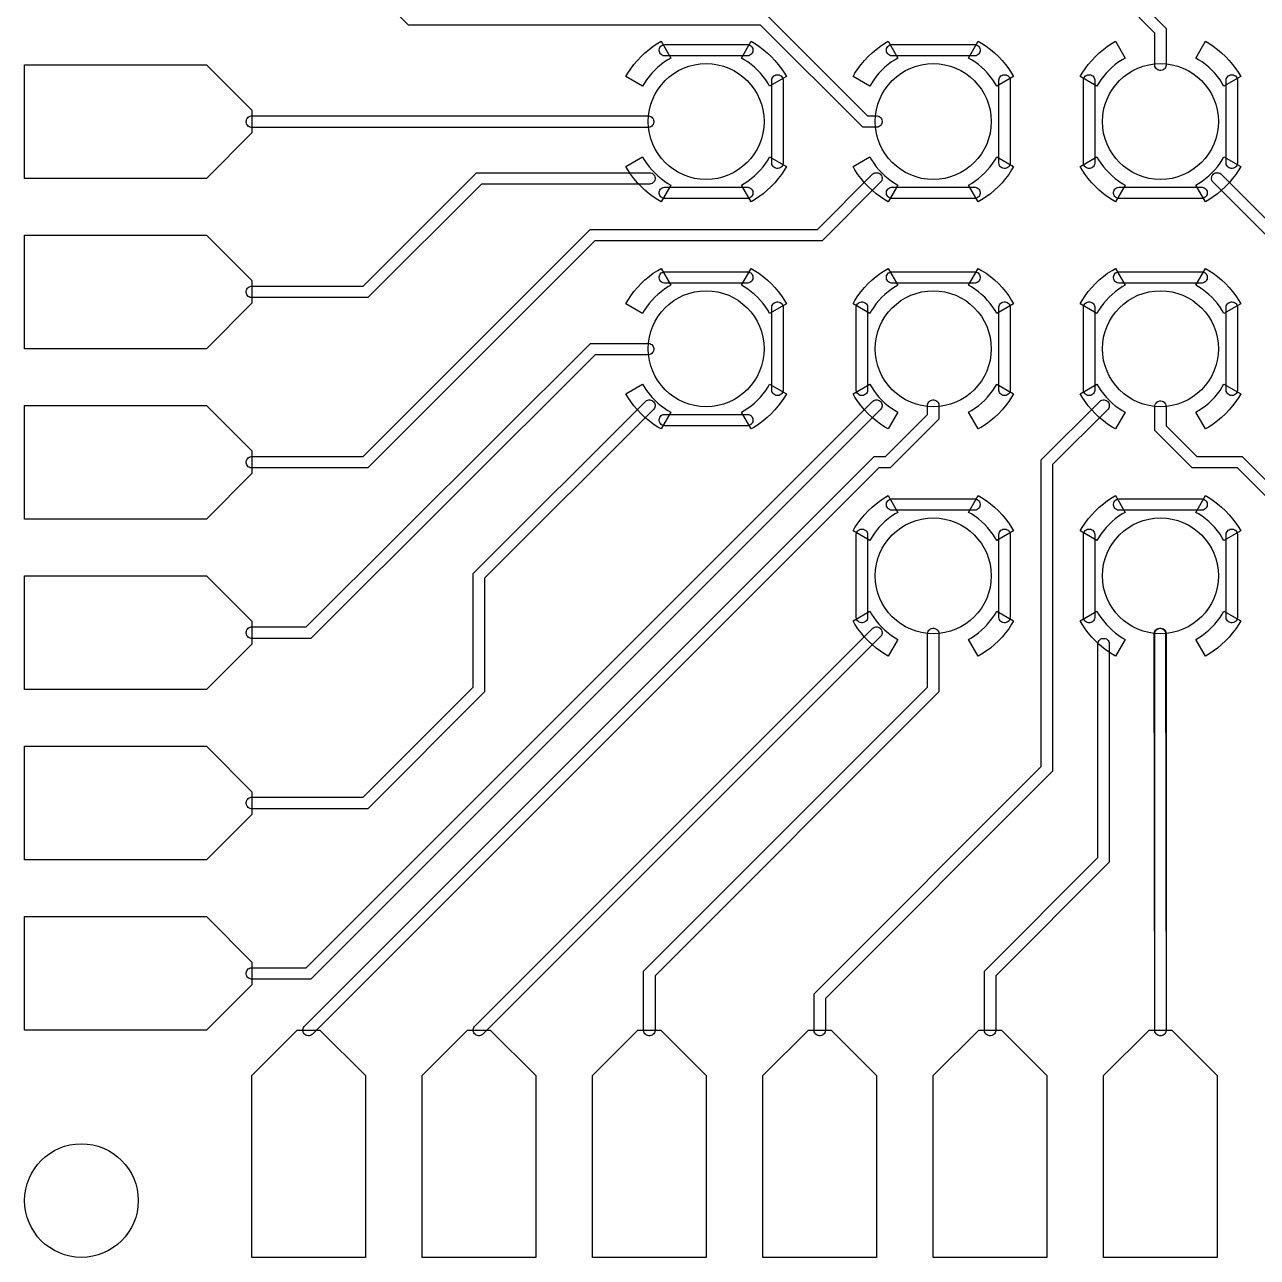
# Model space of a CAD drawing. Extents: x -17000 to 83000, y -61000 to 39000.
# Drawn here: x 1000 to 11853, y -10000 to 853 of the extents above; entities that cross this region are included whole.
import ezdxf

# ---------------------------------------------------------------- set-up
doc = ezdxf.new("R2010")
doc.units = 0
doc.layers.add('Central Electrodes', color=2, linetype='CONTINUOUS')

msp = doc.modelspace()

# ---------------------------------------------------------------- linework, layer by layer
at = {"layer": 'Central Electrodes'}
for points in [[(7520.71, 950), (8420.71, 50), (8504.925, 50), (8514.584, 48.079), (8523.684, 44.309), (8531.873, 38.838), (8538.838, 31.873), (8544.309, 23.684), (8548.079, 14.584), (8550, 4.925), (8550, -4.925), (8548.079, -14.584), (8544.309, -23.684), (8538.838, -31.873), (8531.873, -38.838), (8523.684, -44.309), (8514.584, -48.079), (8504.925, -50), (8379.29, -50), (7479.29, 850), (4379.29, 850), (3779.29, 1450)], [(10720.71, 1150), (11050, 820.71), (11050, 495.075), (11048.079, 485.416), (11044.309, 476.316), (11038.838, 468.127), (11031.873, 461.162), (11023.684, 455.691), (11014.584, 451.921), (11004.925, 450), (10995.075, 450), (10985.416, 451.921), (10976.316, 455.691), (10968.127, 461.162), (10961.162, 468.127), (10955.691, 476.316), (10951.921, 485.416), (10950, 495.075), (10950, 779.29), (10679.29, 1050)], [(12079.29, -1150), (11461.163, -531.873), (11455.691, -523.684), (11451.922, -514.584), (11450, -504.924), (11450, -495.075), (11451.922, -485.415), (11455.691, -476.316), (11461.162, -468.127), (11468.127, -461.162), (11476.316, -455.691), (11485.415, -451.922), (11495.075, -450), (11504.924, -450), (11514.584, -451.922), (11523.684, -455.691), (11531.873, -461.163), (12120.71, -1050)], [(11950, -3320.71), (11679.29, -3050), (11279.29, -3050), (10950, -2720.71), (10950, -2505.36), (10951.921, -2495.701), (10955.691, -2486.601), (10961.162, -2478.412), (10968.127, -2471.447), (10976.316, -2465.976), (10985.416, -2462.206), (10995.075, -2460.285), (11004.925, -2460.285), (11014.584, -2462.206), (11023.684, -2465.976), (11031.873, -2471.447), (11038.838, -2478.412), (11044.309, -2486.601), (11048.079, -2495.701), (11050, -2505.36), (11050, -2679.29), (11320.71, -2950), (11720.71, -2950), (12050, -3279.29)]]:
    msp.add_lwpolyline(points, dxfattribs=at)
for points in [[(6440.743, 311.34), (6293.52, 396.34), (6310.303, 425.411), (6336.206, 464.794), (6364.354, 502.602), (6394.654, 538.713), (6427.001, 572.999), (6461.287, 605.346), (6497.398, 635.646), (6535.206, 663.793), (6574.589, 689.697), (6603.66, 706.48), (6688.66, 559.257), (6663.873, 544.945), (6632.757, 524.479), (6602.879, 502.237), (6574.351, 478.299), (6547.26, 452.74), (6521.701, 425.649), (6497.763, 397.121), (6475.52, 367.243), (6455.055, 336.127)], [(6632.575, 577.868), (6622.916, 579.789), (6613.816, 583.559), (6605.627, 589.03), (6598.662, 595.995), (6593.191, 604.184), (6589.421, 613.284), (6587.5, 622.943), (6587.5, 632.793), (6589.421, 642.452), (6593.191, 651.552), (6598.662, 659.741), (6605.627, 666.706), (6613.816, 672.177), (6622.916, 675.947), (6632.575, 677.868), (7367.425, 677.868), (7377.084, 675.947), (7386.184, 672.177), (7394.373, 666.706), (7401.338, 659.741), (7406.809, 651.552), (7410.579, 642.452), (7412.5, 632.793), (7412.5, 622.943), (7410.579, 613.284), (7406.809, 604.184), (7401.338, 595.995), (7394.373, 589.03), (7386.184, 583.559), (7377.084, 579.789), (7367.425, 577.868)], [(7559.257, 311.34), (7544.945, 336.127), (7524.479, 367.243), (7502.237, 397.121), (7478.299, 425.649), (7452.74, 452.74), (7425.649, 478.299), (7397.121, 502.237), (7367.243, 524.479), (7336.127, 544.945), (7311.34, 559.257), (7396.34, 706.48), (7425.411, 689.697), (7464.794, 663.793), (7502.602, 635.646), (7538.713, 605.346), (7572.999, 572.999), (7605.346, 538.713), (7635.646, 502.602), (7663.793, 464.794), (7689.697, 425.411), (7706.48, 396.34)], [(8440.743, 311.34), (8293.52, 396.34), (8310.303, 425.411), (8336.206, 464.794), (8364.354, 502.602), (8394.654, 538.713), (8427.001, 572.999), (8461.287, 605.346), (8497.398, 635.646), (8535.206, 663.793), (8574.589, 689.697), (8603.66, 706.48), (8688.66, 559.257), (8663.873, 544.945), (8632.757, 524.479), (8602.879, 502.237), (8574.351, 478.299), (8547.26, 452.74), (8521.701, 425.649), (8497.763, 397.121), (8475.52, 367.243), (8455.055, 336.127)], [(8632.575, 577.868), (8622.916, 579.789), (8613.816, 583.559), (8605.627, 589.03), (8598.662, 595.995), (8593.191, 604.184), (8589.421, 613.284), (8587.5, 622.943), (8587.5, 632.793), (8589.421, 642.452), (8593.191, 651.552), (8598.662, 659.741), (8605.627, 666.706), (8613.816, 672.177), (8622.916, 675.947), (8632.575, 677.868), (9367.425, 677.868), (9377.084, 675.947), (9386.184, 672.177), (9394.373, 666.706), (9401.338, 659.741), (9406.809, 651.552), (9410.579, 642.452), (9412.5, 632.793), (9412.5, 622.943), (9410.579, 613.284), (9406.809, 604.184), (9401.338, 595.995), (9394.373, 589.03), (9386.184, 583.559), (9377.084, 579.789), (9367.425, 577.868)], [(9559.257, 311.34), (9544.945, 336.127), (9524.479, 367.243), (9502.237, 397.121), (9478.299, 425.649), (9452.74, 452.74), (9425.649, 478.299), (9397.121, 502.237), (9367.243, 524.479), (9336.127, 544.945), (9311.34, 559.257), (9396.34, 706.48), (9425.411, 689.697), (9464.794, 663.793), (9502.602, 635.646), (9538.713, 605.346), (9572.999, 572.999), (9605.346, 538.713), (9635.646, 502.602), (9663.793, 464.794), (9689.697, 425.411), (9706.48, 396.34)], [(10440.743, 311.34), (10293.52, 396.34), (10310.303, 425.411), (10336.206, 464.794), (10364.354, 502.602), (10394.654, 538.713), (10427.001, 572.999), (10461.287, 605.346), (10497.398, 635.646), (10535.206, 663.793), (10574.589, 689.697), (10603.66, 706.48), (10688.66, 559.257), (10663.873, 544.945), (10632.757, 524.479), (10602.879, 502.237), (10574.351, 478.299), (10547.26, 452.74), (10521.701, 425.649), (10497.763, 397.121), (10475.52, 367.243), (10455.055, 336.127)], [(11559.257, 311.34), (11544.945, 336.127), (11524.479, 367.243), (11502.237, 397.121), (11478.299, 425.649), (11452.74, 452.74), (11425.649, 478.299), (11397.121, 502.237), (11367.243, 524.479), (11336.127, 544.945), (11311.34, 559.257), (11396.34, 706.48), (11425.411, 689.697), (11464.794, 663.793), (11502.602, 635.646), (11538.713, 605.346), (11572.999, 572.999), (11605.346, 538.713), (11635.646, 502.602), (11663.793, 464.794), (11689.697, 425.411), (11706.48, 396.34)], [(1000, -500), (1000, 500), (2600, 500), (3000, 100), (3000, -100), (2600, -500)], [(7622.943, -412.5), (7613.284, -410.579), (7604.184, -406.809), (7595.995, -401.338), (7589.03, -394.373), (7583.559, -386.184), (7579.789, -377.084), (7577.868, -367.425), (7577.868, 367.425), (7579.789, 377.084), (7583.559, 386.184), (7589.03, 394.373), (7595.995, 401.338), (7604.184, 406.809), (7613.284, 410.579), (7622.943, 412.5), (7632.793, 412.5), (7642.452, 410.579), (7651.552, 406.809), (7659.741, 401.338), (7666.706, 394.373), (7672.177, 386.184), (7675.947, 377.084), (7677.868, 367.425), (7677.868, -367.425), (7675.947, -377.084), (7672.177, -386.184), (7666.706, -394.373), (7659.741, -401.338), (7651.552, -406.809), (7642.452, -410.579), (7632.793, -412.5)], [(9622.943, -412.5), (9613.284, -410.579), (9604.184, -406.809), (9595.995, -401.338), (9589.03, -394.373), (9583.559, -386.184), (9579.789, -377.084), (9577.868, -367.425), (9577.868, 367.425), (9579.789, 377.084), (9583.559, 386.184), (9589.03, 394.373), (9595.995, 401.338), (9604.184, 406.809), (9613.284, 410.579), (9622.943, 412.5), (9632.793, 412.5), (9642.452, 410.579), (9651.552, 406.809), (9659.741, 401.338), (9666.706, 394.373), (9672.177, 386.184), (9675.947, 377.084), (9677.868, 367.425), (9677.868, -367.425), (9675.947, -377.084), (9672.177, -386.184), (9666.706, -394.373), (9659.741, -401.338), (9651.552, -406.809), (9642.452, -410.579), (9632.793, -412.5)], [(10367.207, -412.5), (10357.548, -410.579), (10348.448, -406.809), (10340.259, -401.338), (10333.294, -394.373), (10327.823, -386.184), (10324.053, -377.084), (10322.132, -367.425), (10322.132, 367.425), (10324.053, 377.084), (10327.823, 386.184), (10333.294, 394.373), (10340.259, 401.338), (10348.448, 406.809), (10357.548, 410.579), (10367.207, 412.5), (10377.057, 412.5), (10386.716, 410.579), (10395.816, 406.809), (10404.005, 401.338), (10410.97, 394.373), (10416.441, 386.184), (10420.211, 377.084), (10422.132, 367.425), (10422.132, -367.425), (10420.211, -377.084), (10416.441, -386.184), (10410.97, -394.373), (10404.005, -401.338), (10395.816, -406.809), (10386.716, -410.579), (10377.057, -412.5)], [(11622.943, -412.5), (11613.284, -410.579), (11604.184, -406.809), (11595.995, -401.338), (11589.03, -394.373), (11583.559, -386.184), (11579.789, -377.084), (11577.868, -367.425), (11577.868, 367.425), (11579.789, 377.084), (11583.559, 386.184), (11589.03, 394.373), (11595.995, 401.338), (11604.184, 406.809), (11613.284, 410.579), (11622.943, 412.5), (11632.793, 412.5), (11642.452, 410.579), (11651.552, 406.809), (11659.741, 401.338), (11666.706, 394.373), (11672.177, 386.184), (11675.947, 377.084), (11677.868, 367.425), (11677.868, -367.425), (11675.947, -377.084), (11672.177, -386.184), (11666.706, -394.373), (11659.741, -401.338), (11651.552, -406.809), (11642.452, -410.579), (11632.793, -412.5)], [(2995.075, -50.872), (2985.416, -48.951), (2976.316, -45.181), (2968.127, -39.71), (2961.162, -32.745), (2955.691, -24.556), (2951.921, -15.456), (2950, -5.797), (2950, 4.053), (2951.921, 13.712), (2955.691, 22.812), (2961.162, 31.001), (2968.127, 37.966), (2976.316, 43.437), (2985.416, 47.207), (2995.075, 49.128), (6494.673, 49.128), (6504.332, 47.207), (6513.432, 43.437), (6521.621, 37.966), (6528.586, 31.001), (6534.057, 22.812), (6537.827, 13.712), (6539.748, 4.053), (6539.748, -5.797), (6537.827, -15.456), (6534.057, -24.556), (6528.586, -32.745), (6521.621, -39.71), (6513.432, -45.181), (6504.332, -48.951), (6494.673, -50.872)], [(6603.66, -706.48), (6574.589, -689.697), (6535.206, -663.793), (6497.398, -635.646), (6461.287, -605.346), (6427.001, -572.999), (6394.654, -538.713), (6364.354, -502.602), (6336.206, -464.794), (6310.303, -425.411), (6293.52, -396.34), (6440.743, -311.34), (6455.055, -336.127), (6475.52, -367.243), (6497.763, -397.121), (6521.701, -425.649), (6547.26, -452.74), (6574.351, -478.299), (6602.879, -502.237), (6632.757, -524.479), (6663.873, -544.945), (6688.66, -559.257)], [(7396.339, -706.48), (7311.34, -559.257), (7336.127, -544.945), (7367.243, -524.479), (7397.121, -502.237), (7425.649, -478.299), (7452.74, -452.74), (7478.299, -425.649), (7502.237, -397.121), (7524.479, -367.243), (7544.945, -336.127), (7559.257, -311.34), (7706.48, -396.34), (7689.697, -425.411), (7663.793, -464.794), (7635.646, -502.602), (7605.346, -538.713), (7572.999, -572.999), (7538.713, -605.346), (7502.602, -635.646), (7464.794, -663.793), (7425.411, -689.697)], [(8603.66, -706.48), (8574.589, -689.697), (8535.206, -663.793), (8497.398, -635.646), (8461.287, -605.346), (8427.001, -572.999), (8394.654, -538.713), (8364.354, -502.602), (8336.206, -464.794), (8310.303, -425.411), (8293.52, -396.34), (8440.743, -311.34), (8455.055, -336.127), (8475.52, -367.243), (8497.763, -397.121), (8521.701, -425.649), (8547.26, -452.74), (8574.351, -478.299), (8602.879, -502.237), (8632.757, -524.479), (8663.873, -544.945), (8688.66, -559.257)], [(9396.339, -706.48), (9311.34, -559.257), (9336.127, -544.945), (9367.243, -524.479), (9397.121, -502.237), (9425.649, -478.299), (9452.74, -452.74), (9478.299, -425.649), (9502.237, -397.121), (9524.479, -367.243), (9544.945, -336.127), (9559.257, -311.34), (9706.48, -396.34), (9689.697, -425.411), (9663.793, -464.794), (9635.646, -502.602), (9605.346, -538.713), (9572.999, -572.999), (9538.713, -605.346), (9502.602, -635.646), (9464.794, -663.793), (9425.411, -689.697)], [(10603.66, -706.48), (10574.589, -689.697), (10535.206, -663.793), (10497.398, -635.646), (10461.287, -605.346), (10427.001, -572.999), (10394.654, -538.713), (10364.354, -502.602), (10336.206, -464.794), (10310.303, -425.411), (10293.52, -396.34), (10440.743, -311.34), (10455.055, -336.127), (10475.52, -367.243), (10497.763, -397.121), (10521.701, -425.649), (10547.26, -452.74), (10574.351, -478.299), (10602.879, -502.237), (10632.757, -524.479), (10663.873, -544.945), (10688.66, -559.257)], [(11396.34, -706.48), (11311.34, -559.257), (11336.127, -544.945), (11367.243, -524.479), (11397.121, -502.237), (11425.649, -478.299), (11452.74, -452.74), (11478.299, -425.649), (11502.237, -397.121), (11524.479, -367.243), (11544.945, -336.127), (11559.257, -311.34), (11706.48, -396.34), (11689.697, -425.411), (11663.793, -464.794), (11635.646, -502.602), (11605.346, -538.713), (11572.999, -572.999), (11538.713, -605.346), (11502.602, -635.646), (11464.794, -663.793), (11425.411, -689.697)], [(2995.075, -3050), (2985.416, -3048.079), (2976.316, -3044.309), (2968.127, -3038.838), (2961.162, -3031.873), (2955.691, -3023.684), (2951.921, -3014.584), (2950, -3004.925), (2950, -2995.075), (2951.921, -2985.416), (2955.691, -2976.316), (2961.162, -2968.127), (2968.127, -2961.162), (2976.316, -2955.691), (2985.416, -2951.921), (2995.075, -2950), (3979.11, -2950), (5979.11, -950), (7979.29, -950), (8468.127, -461.163), (8476.316, -455.691), (8485.416, -451.922), (8495.076, -450), (8504.925, -450), (8514.585, -451.922), (8523.684, -455.691), (8531.873, -461.162), (8538.838, -468.127), (8544.309, -476.316), (8548.078, -485.415), (8550, -495.075), (8550, -504.924), (8548.078, -514.584), (8544.309, -523.684), (8538.837, -531.873), (8020.71, -1050), (6020.53, -1050), (4020.53, -3050)], [(2995.075, -1550), (2985.416, -1548.079), (2976.316, -1544.309), (2968.127, -1538.838), (2961.162, -1531.873), (2955.691, -1523.684), (2951.921, -1514.584), (2950, -1504.925), (2950, -1495.075), (2951.921, -1485.416), (2955.691, -1476.316), (2961.162, -1468.127), (2968.127, -1461.162), (2976.316, -1455.691), (2985.416, -1451.921), (2995.075, -1450), (3979.28, -1450), (4979.721, -450), (6504.925, -450), (6514.584, -451.921), (6523.684, -455.691), (6531.873, -461.162), (6538.838, -468.127), (6544.309, -476.316), (6548.079, -485.416), (6550, -495.075), (6550, -504.925), (6548.079, -514.584), (6544.309, -523.684), (6538.838, -531.873), (6531.873, -538.838), (6523.684, -544.309), (6514.584, -548.079), (6504.925, -550), (5021.129, -550), (4020.688, -1550)], [(6632.575, -677.868), (6622.916, -675.947), (6613.816, -672.177), (6605.627, -666.706), (6598.662, -659.741), (6593.191, -651.552), (6589.421, -642.452), (6587.5, -632.793), (6587.5, -622.943), (6589.421, -613.284), (6593.191, -604.184), (6598.662, -595.995), (6605.627, -589.03), (6613.816, -583.559), (6622.916, -579.789), (6632.575, -577.868), (7367.425, -577.868), (7377.084, -579.789), (7386.184, -583.559), (7394.373, -589.03), (7401.338, -595.995), (7406.809, -604.184), (7410.579, -613.284), (7412.5, -622.943), (7412.5, -632.793), (7410.579, -642.452), (7406.809, -651.552), (7401.338, -659.741), (7394.373, -666.706), (7386.184, -672.177), (7377.084, -675.947), (7367.425, -677.868)], [(8632.575, -677.868), (8622.916, -675.947), (8613.816, -672.177), (8605.627, -666.706), (8598.662, -659.741), (8593.191, -651.552), (8589.421, -642.452), (8587.5, -632.793), (8587.5, -622.943), (8589.421, -613.284), (8593.191, -604.184), (8598.662, -595.995), (8605.627, -589.03), (8613.816, -583.559), (8622.916, -579.789), (8632.575, -577.868), (9367.425, -577.868), (9377.084, -579.789), (9386.184, -583.559), (9394.373, -589.03), (9401.338, -595.995), (9406.809, -604.184), (9410.579, -613.284), (9412.5, -622.943), (9412.5, -632.793), (9410.579, -642.452), (9406.809, -651.552), (9401.338, -659.741), (9394.373, -666.706), (9386.184, -672.177), (9377.084, -675.947), (9367.425, -677.868)], [(10632.575, -677.868), (10622.916, -675.947), (10613.816, -672.177), (10605.627, -666.706), (10598.662, -659.741), (10593.191, -651.552), (10589.421, -642.452), (10587.5, -632.793), (10587.5, -622.943), (10589.421, -613.284), (10593.191, -604.184), (10598.662, -595.995), (10605.627, -589.03), (10613.816, -583.559), (10622.916, -579.789), (10632.575, -577.868), (11367.425, -577.868), (11377.084, -579.789), (11386.184, -583.559), (11394.373, -589.03), (11401.338, -595.995), (11406.809, -604.184), (11410.579, -613.284), (11412.5, -622.943), (11412.5, -632.793), (11410.579, -642.452), (11406.809, -651.552), (11401.338, -659.741), (11394.373, -666.706), (11386.184, -672.177), (11377.084, -675.947), (11367.425, -677.868)], [(1000, -2000), (1000, -1000), (2600, -1000), (3000, -1400), (3000, -1600), (2600, -2000)], [(6440.743, -1688.66), (6293.52, -1603.66), (6310.303, -1574.589), (6336.206, -1535.206), (6364.354, -1497.398), (6394.654, -1461.287), (6427.001, -1427.001), (6461.287, -1394.654), (6497.398, -1364.354), (6535.206, -1336.207), (6574.589, -1310.303), (6603.66, -1293.52), (6688.66, -1440.743), (6663.873, -1455.055), (6632.757, -1475.521), (6602.879, -1497.763), (6574.351, -1521.701), (6547.26, -1547.26), (6521.701, -1574.351), (6497.763, -1602.879), (6475.52, -1632.757), (6455.055, -1663.873)], [(7559.257, -1688.66), (7544.945, -1663.873), (7524.479, -1632.757), (7502.237, -1602.879), (7478.299, -1574.351), (7452.74, -1547.26), (7425.649, -1521.701), (7397.121, -1497.763), (7367.243, -1475.521), (7336.127, -1455.055), (7311.34, -1440.743), (7396.34, -1293.52), (7425.411, -1310.303), (7464.794, -1336.207), (7502.602, -1364.354), (7538.713, -1394.654), (7572.999, -1427.001), (7605.346, -1461.287), (7635.646, -1497.398), (7663.793, -1535.206), (7689.697, -1574.589), (7706.48, -1603.66)], [(8440.743, -1688.66), (8293.52, -1603.66), (8310.303, -1574.589), (8336.206, -1535.206), (8364.354, -1497.398), (8394.654, -1461.287), (8427.001, -1427.001), (8461.287, -1394.654), (8497.398, -1364.354), (8535.206, -1336.207), (8574.589, -1310.303), (8603.66, -1293.52), (8688.66, -1440.743), (8663.873, -1455.055), (8632.757, -1475.521), (8602.879, -1497.763), (8574.351, -1521.701), (8547.26, -1547.26), (8521.701, -1574.351), (8497.763, -1602.879), (8475.52, -1632.757), (8455.055, -1663.873)], [(9559.257, -1688.66), (9544.945, -1663.873), (9524.479, -1632.757), (9502.237, -1602.879), (9478.299, -1574.351), (9452.74, -1547.26), (9425.649, -1521.701), (9397.121, -1497.763), (9367.243, -1475.521), (9336.127, -1455.055), (9311.34, -1440.743), (9396.34, -1293.52), (9425.411, -1310.303), (9464.794, -1336.207), (9502.602, -1364.354), (9538.713, -1394.654), (9572.999, -1427.001), (9605.346, -1461.287), (9635.646, -1497.398), (9663.793, -1535.206), (9689.697, -1574.589), (9706.48, -1603.66)], [(10440.743, -1688.66), (10293.52, -1603.66), (10310.303, -1574.589), (10336.206, -1535.206), (10364.354, -1497.398), (10394.654, -1461.287), (10427.001, -1427.001), (10461.287, -1394.654), (10497.398, -1364.354), (10535.206, -1336.207), (10574.589, -1310.303), (10603.66, -1293.52), (10688.66, -1440.743), (10663.873, -1455.055), (10632.757, -1475.521), (10602.879, -1497.763), (10574.351, -1521.701), (10547.26, -1547.26), (10521.701, -1574.351), (10497.763, -1602.879), (10475.52, -1632.757), (10455.055, -1663.873)], [(11559.257, -1688.66), (11544.945, -1663.873), (11524.479, -1632.757), (11502.237, -1602.879), (11478.299, -1574.351), (11452.74, -1547.26), (11425.649, -1521.701), (11397.121, -1497.763), (11367.243, -1475.521), (11336.127, -1455.055), (11311.34, -1440.743), (11396.34, -1293.52), (11425.411, -1310.303), (11464.794, -1336.207), (11502.602, -1364.354), (11538.713, -1394.654), (11572.999, -1427.001), (11605.346, -1461.287), (11635.646, -1497.398), (11663.793, -1535.206), (11689.697, -1574.589), (11706.48, -1603.66)], [(6632.575, -1422.132), (6622.916, -1420.211), (6613.816, -1416.441), (6605.627, -1410.97), (6598.662, -1404.005), (6593.191, -1395.816), (6589.421, -1386.716), (6587.5, -1377.057), (6587.5, -1367.207), (6589.421, -1357.548), (6593.191, -1348.448), (6598.662, -1340.259), (6605.627, -1333.294), (6613.816, -1327.823), (6622.916, -1324.053), (6632.575, -1322.132), (7367.425, -1322.132), (7377.084, -1324.053), (7386.184, -1327.823), (7394.373, -1333.294), (7401.338, -1340.259), (7406.809, -1348.448), (7410.579, -1357.548), (7412.5, -1367.207), (7412.5, -1377.057), (7410.579, -1386.716), (7406.809, -1395.816), (7401.338, -1404.005), (7394.373, -1410.97), (7386.184, -1416.441), (7377.084, -1420.211), (7367.425, -1422.132)], [(8632.575, -1422.132), (8622.916, -1420.211), (8613.816, -1416.441), (8605.627, -1410.97), (8598.662, -1404.005), (8593.191, -1395.816), (8589.421, -1386.716), (8587.5, -1377.057), (8587.5, -1367.207), (8589.421, -1357.548), (8593.191, -1348.448), (8598.662, -1340.259), (8605.627, -1333.294), (8613.816, -1327.823), (8622.916, -1324.053), (8632.575, -1322.132), (9367.425, -1322.132), (9377.084, -1324.053), (9386.184, -1327.823), (9394.373, -1333.294), (9401.338, -1340.259), (9406.809, -1348.448), (9410.579, -1357.548), (9412.5, -1367.207), (9412.5, -1377.057), (9410.579, -1386.716), (9406.809, -1395.816), (9401.338, -1404.005), (9394.373, -1410.97), (9386.184, -1416.441), (9377.084, -1420.211), (9367.425, -1422.132)], [(10632.575, -1422.132), (10622.916, -1420.211), (10613.816, -1416.441), (10605.627, -1410.97), (10598.662, -1404.005), (10593.191, -1395.816), (10589.421, -1386.716), (10587.5, -1377.057), (10587.5, -1367.207), (10589.421, -1357.548), (10593.191, -1348.448), (10598.662, -1340.259), (10605.627, -1333.294), (10613.816, -1327.823), (10622.916, -1324.053), (10632.575, -1322.132), (11367.425, -1322.132), (11377.084, -1324.053), (11386.184, -1327.823), (11394.373, -1333.294), (11401.338, -1340.259), (11406.809, -1348.448), (11410.579, -1357.548), (11412.5, -1367.207), (11412.5, -1377.057), (11410.579, -1386.716), (11406.809, -1395.816), (11401.338, -1404.005), (11394.373, -1410.97), (11386.184, -1416.441), (11377.084, -1420.211), (11367.425, -1422.132)], [(7622.943, -2412.5), (7613.284, -2410.579), (7604.184, -2406.809), (7595.995, -2401.338), (7589.03, -2394.373), (7583.559, -2386.184), (7579.789, -2377.084), (7577.868, -2367.425), (7577.868, -1632.575), (7579.789, -1622.916), (7583.559, -1613.816), (7589.03, -1605.627), (7595.995, -1598.662), (7604.184, -1593.191), (7613.284, -1589.421), (7622.943, -1587.5), (7632.793, -1587.5), (7642.452, -1589.421), (7651.552, -1593.191), (7659.741, -1598.662), (7666.706, -1605.627), (7672.177, -1613.816), (7675.947, -1622.916), (7677.868, -1632.575), (7677.868, -2367.425), (7675.947, -2377.084), (7672.177, -2386.184), (7666.706, -2394.373), (7659.741, -2401.338), (7651.552, -2406.809), (7642.452, -2410.579), (7632.793, -2412.5)], [(8367.207, -2412.5), (8357.548, -2410.579), (8348.448, -2406.809), (8340.259, -2401.338), (8333.294, -2394.373), (8327.823, -2386.184), (8324.053, -2377.084), (8322.132, -2367.425), (8322.132, -1632.575), (8324.053, -1622.916), (8327.823, -1613.816), (8333.294, -1605.627), (8340.259, -1598.662), (8348.448, -1593.191), (8357.548, -1589.421), (8367.207, -1587.5), (8377.057, -1587.5), (8386.716, -1589.421), (8395.816, -1593.191), (8404.005, -1598.662), (8410.97, -1605.627), (8416.441, -1613.816), (8420.211, -1622.916), (8422.132, -1632.575), (8422.132, -2367.425), (8420.211, -2377.084), (8416.441, -2386.184), (8410.97, -2394.373), (8404.005, -2401.338), (8395.816, -2406.809), (8386.716, -2410.579), (8377.057, -2412.5)], [(9622.943, -2412.5), (9613.284, -2410.579), (9604.184, -2406.809), (9595.995, -2401.338), (9589.03, -2394.373), (9583.559, -2386.184), (9579.789, -2377.084), (9577.868, -2367.425), (9577.868, -1632.575), (9579.789, -1622.916), (9583.559, -1613.816), (9589.03, -1605.627), (9595.995, -1598.662), (9604.184, -1593.191), (9613.284, -1589.421), (9622.943, -1587.5), (9632.793, -1587.5), (9642.452, -1589.421), (9651.552, -1593.191), (9659.741, -1598.662), (9666.706, -1605.627), (9672.177, -1613.816), (9675.947, -1622.916), (9677.868, -1632.575), (9677.868, -2367.425), (9675.947, -2377.084), (9672.177, -2386.184), (9666.706, -2394.373), (9659.741, -2401.338), (9651.552, -2406.809), (9642.452, -2410.579), (9632.793, -2412.5)], [(10367.207, -2412.5), (10357.548, -2410.579), (10348.448, -2406.809), (10340.259, -2401.338), (10333.294, -2394.373), (10327.823, -2386.184), (10324.053, -2377.084), (10322.132, -2367.425), (10322.132, -1632.575), (10324.053, -1622.916), (10327.823, -1613.816), (10333.294, -1605.627), (10340.259, -1598.662), (10348.448, -1593.191), (10357.548, -1589.421), (10367.207, -1587.5), (10377.057, -1587.5), (10386.716, -1589.421), (10395.816, -1593.191), (10404.005, -1598.662), (10410.97, -1605.627), (10416.441, -1613.816), (10420.211, -1622.916), (10422.132, -1632.575), (10422.132, -2367.425), (10420.211, -2377.084), (10416.441, -2386.184), (10410.97, -2394.373), (10404.005, -2401.338), (10395.816, -2406.809), (10386.716, -2410.579), (10377.057, -2412.5)], [(11622.943, -2412.5), (11613.284, -2410.579), (11604.184, -2406.809), (11595.995, -2401.338), (11589.03, -2394.373), (11583.559, -2386.184), (11579.789, -2377.084), (11577.868, -2367.425), (11577.868, -1632.575), (11579.789, -1622.916), (11583.559, -1613.816), (11589.03, -1605.627), (11595.995, -1598.662), (11604.184, -1593.191), (11613.284, -1589.421), (11622.943, -1587.5), (11632.793, -1587.5), (11642.452, -1589.421), (11651.552, -1593.191), (11659.741, -1598.662), (11666.706, -1605.627), (11672.177, -1613.816), (11675.947, -1622.916), (11677.868, -1632.575), (11677.868, -2367.425), (11675.947, -2377.084), (11672.177, -2386.184), (11666.706, -2394.373), (11659.741, -2401.338), (11651.552, -2406.809), (11642.452, -2410.579), (11632.793, -2412.5)], [(2995.075, -4549.991), (2985.416, -4548.07), (2976.316, -4544.3), (2968.127, -4538.829), (2961.162, -4531.864), (2955.691, -4523.675), (2951.921, -4514.575), (2950, -4504.916), (2950, -4495.066), (2951.921, -4485.407), (2955.691, -4476.307), (2961.162, -4468.118), (2968.127, -4461.153), (2976.316, -4455.682), (2985.416, -4451.912), (2995.075, -4449.991), (3479.332, -4449.991), (5982.22, -1952.816), (6494.673, -1952.816), (6504.332, -1954.737), (6513.432, -1958.507), (6521.621, -1963.978), (6528.586, -1970.943), (6534.057, -1979.132), (6537.827, -1988.232), (6539.748, -1997.891), (6539.748, -2007.741), (6537.827, -2017.4), (6534.057, -2026.5), (6528.586, -2034.689), (6521.621, -2041.654), (6513.432, -2047.125), (6504.332, -2050.895), (6494.673, -2052.816), (6023.574, -2052.816), (3520.686, -4549.991)], [(6603.66, -2706.48), (6574.589, -2689.697), (6535.206, -2663.793), (6497.398, -2635.646), (6461.287, -2605.346), (6427.001, -2572.999), (6394.654, -2538.713), (6364.354, -2502.602), (6336.206, -2464.794), (6310.303, -2425.411), (6293.52, -2396.34), (6440.743, -2311.34), (6455.055, -2336.127), (6475.52, -2367.243), (6497.763, -2397.121), (6521.701, -2425.649), (6547.26, -2452.74), (6574.351, -2478.299), (6602.879, -2502.237), (6632.757, -2524.479), (6663.873, -2544.945), (6688.66, -2559.257)], [(7396.339, -2706.48), (7311.34, -2559.257), (7336.127, -2544.945), (7367.243, -2524.479), (7397.121, -2502.237), (7425.649, -2478.299), (7452.74, -2452.74), (7478.299, -2425.649), (7502.237, -2397.121), (7524.479, -2367.243), (7544.945, -2336.127), (7559.257, -2311.34), (7706.48, -2396.34), (7689.697, -2425.411), (7663.793, -2464.794), (7635.646, -2502.602), (7605.346, -2538.713), (7572.999, -2572.999), (7538.713, -2605.346), (7502.602, -2635.646), (7464.794, -2663.793), (7425.411, -2689.697)], [(8603.66, -2706.48), (8574.589, -2689.697), (8535.206, -2663.793), (8497.398, -2635.646), (8461.287, -2605.346), (8427.001, -2572.999), (8394.654, -2538.713), (8364.354, -2502.602), (8336.206, -2464.794), (8310.303, -2425.411), (8293.52, -2396.34), (8440.743, -2311.34), (8455.055, -2336.127), (8475.52, -2367.243), (8497.763, -2397.121), (8521.701, -2425.649), (8547.26, -2452.74), (8574.351, -2478.299), (8602.879, -2502.237), (8632.757, -2524.479), (8663.873, -2544.945), (8688.66, -2559.257)], [(9396.339, -2706.48), (9311.34, -2559.257), (9336.127, -2544.945), (9367.243, -2524.479), (9397.121, -2502.237), (9425.649, -2478.299), (9452.74, -2452.74), (9478.299, -2425.649), (9502.237, -2397.121), (9524.479, -2367.243), (9544.945, -2336.127), (9559.257, -2311.34), (9706.48, -2396.34), (9689.697, -2425.411), (9663.793, -2464.794), (9635.646, -2502.602), (9605.346, -2538.713), (9572.999, -2572.999), (9538.713, -2605.346), (9502.602, -2635.646), (9464.794, -2663.793), (9425.411, -2689.697)], [(10603.66, -2706.48), (10574.589, -2689.697), (10535.206, -2663.793), (10497.398, -2635.646), (10461.287, -2605.346), (10427.001, -2572.999), (10394.654, -2538.713), (10364.354, -2502.602), (10336.206, -2464.794), (10310.303, -2425.411), (10293.52, -2396.34), (10440.743, -2311.34), (10455.055, -2336.127), (10475.52, -2367.243), (10497.763, -2397.121), (10521.701, -2425.649), (10547.26, -2452.74), (10574.351, -2478.299), (10602.879, -2502.237), (10632.757, -2524.479), (10663.873, -2544.945), (10688.66, -2559.257)], [(11396.34, -2706.48), (11311.34, -2559.257), (11336.127, -2544.945), (11367.243, -2524.479), (11397.121, -2502.237), (11425.649, -2478.299), (11452.74, -2452.74), (11478.299, -2425.649), (11502.237, -2397.121), (11524.479, -2367.243), (11544.945, -2336.127), (11559.257, -2311.34), (11706.48, -2396.34), (11689.697, -2425.411), (11663.793, -2464.794), (11635.646, -2502.602), (11605.346, -2538.713), (11572.999, -2572.999), (11538.713, -2605.346), (11502.602, -2635.646), (11464.794, -2663.793), (11425.411, -2689.697)], [(2995.075, -7550), (2985.416, -7548.079), (2976.316, -7544.309), (2968.127, -7538.838), (2961.162, -7531.873), (2955.691, -7523.684), (2951.921, -7514.584), (2950, -7504.925), (2950, -7495.075), (2951.921, -7485.416), (2955.691, -7476.316), (2961.162, -7468.127), (2968.127, -7461.162), (2976.316, -7455.691), (2985.416, -7451.921), (2995.075, -7450), (3479.29, -7450), (8468.127, -2461.163), (8476.316, -2455.691), (8485.416, -2451.922), (8495.076, -2450), (8504.925, -2450), (8514.585, -2451.922), (8523.684, -2455.691), (8531.873, -2461.162), (8538.838, -2468.127), (8544.309, -2476.316), (8548.078, -2485.415), (8550, -2495.075), (8550, -2504.924), (8548.078, -2514.584), (8544.309, -2523.684), (8538.837, -2531.873), (3520.71, -7550)], [(2995.075, -6049.775), (2985.416, -6047.854), (2976.316, -6044.084), (2968.127, -6038.613), (2961.162, -6031.648), (2955.691, -6023.459), (2951.921, -6014.359), (2950, -6004.7), (2950, -5994.85), (2951.921, -5985.191), (2955.691, -5976.091), (2961.162, -5967.902), (2968.127, -5960.937), (2976.316, -5955.466), (2985.416, -5951.696), (2995.075, -5949.775), (3979.515, -5949.775), (4950, -4979.29), (4950, -3979.29), (6468.127, -2461.163), (6476.316, -2455.691), (6485.416, -2451.922), (6495.076, -2450), (6504.925, -2450), (6514.585, -2451.922), (6523.684, -2455.691), (6531.873, -2461.162), (6538.838, -2468.127), (6544.309, -2476.316), (6548.078, -2485.415), (6550, -2495.075), (6550, -2504.924), (6548.078, -2514.584), (6544.309, -2523.684), (6538.837, -2531.873), (5050, -4020.71), (5050, -5020.71), (4020.935, -6049.775)], [(3495.075, -8050), (3485.415, -8048.078), (3476.316, -8044.309), (3468.127, -8038.838), (3461.162, -8031.873), (3455.691, -8023.684), (3451.922, -8014.585), (3450, -8004.925), (3450, -7995.076), (3451.922, -7985.416), (3455.691, -7976.316), (3461.163, -7968.127), (8479.29, -2950), (8579.29, -2950), (8950, -2579.29), (8950, -2495.075), (8951.921, -2485.416), (8955.691, -2476.316), (8961.162, -2468.127), (8968.127, -2461.162), (8976.316, -2455.691), (8985.416, -2451.921), (8995.075, -2450), (9004.925, -2450), (9014.584, -2451.921), (9023.684, -2455.691), (9031.873, -2461.162), (9038.838, -2468.127), (9044.309, -2476.316), (9048.079, -2485.416), (9050, -2495.075), (9050, -2620.71), (8620.71, -3050), (8520.71, -3050), (3531.873, -8038.837), (3523.684, -8044.309), (3514.584, -8048.078), (3504.924, -8050)], [(7995.055, -8050), (7985.396, -8048.079), (7976.296, -8044.309), (7968.107, -8038.838), (7961.142, -8031.873), (7955.671, -8023.684), (7951.901, -8014.584), (7949.98, -8004.925), (7949.98, -7679.29), (9950.008, -5679.262), (9951.078, -2978.212), (10468.127, -2461.163), (10476.316, -2455.691), (10485.416, -2451.922), (10495.076, -2450), (10504.925, -2450), (10514.585, -2451.922), (10523.684, -2455.691), (10531.873, -2461.162), (10538.838, -2468.127), (10544.309, -2476.316), (10548.078, -2485.415), (10550, -2495.075), (10550, -2504.924), (10548.078, -2514.584), (10544.309, -2523.684), (10538.837, -2531.873), (10051.062, -3019.648), (10049.992, -5720.698), (8049.98, -7720.71), (8049.98, -8004.925), (8048.059, -8014.584), (8044.289, -8023.684), (8038.818, -8031.873), (8031.853, -8038.838), (8023.664, -8044.309), (8014.564, -8048.079), (8004.905, -8050)], [(1000, -3500), (1000, -2500), (2600, -2500), (3000, -2900), (3000, -3100), (2600, -3500)], [(6632.575, -2677.868), (6622.916, -2675.947), (6613.816, -2672.177), (6605.627, -2666.706), (6598.662, -2659.741), (6593.191, -2651.552), (6589.421, -2642.452), (6587.5, -2632.793), (6587.5, -2622.943), (6589.421, -2613.284), (6593.191, -2604.184), (6598.662, -2595.995), (6605.627, -2589.03), (6613.816, -2583.559), (6622.916, -2579.789), (6632.575, -2577.868), (7367.425, -2577.868), (7377.084, -2579.789), (7386.184, -2583.559), (7394.373, -2589.03), (7401.338, -2595.995), (7406.809, -2604.184), (7410.579, -2613.284), (7412.5, -2622.943), (7412.5, -2632.793), (7410.579, -2642.452), (7406.809, -2651.552), (7401.338, -2659.741), (7394.373, -2666.706), (7386.184, -2672.177), (7377.084, -2675.947), (7367.425, -2677.868)], [(8440.743, -3688.66), (8293.52, -3603.66), (8310.303, -3574.589), (8336.206, -3535.206), (8364.354, -3497.398), (8394.654, -3461.287), (8427.001, -3427.001), (8461.287, -3394.654), (8497.398, -3364.354), (8535.206, -3336.207), (8574.589, -3310.303), (8603.66, -3293.52), (8688.66, -3440.743), (8663.873, -3455.055), (8632.757, -3475.521), (8602.879, -3497.763), (8574.351, -3521.701), (8547.26, -3547.26), (8521.701, -3574.351), (8497.763, -3602.879), (8475.52, -3632.757), (8455.055, -3663.873)], [(8632.575, -3422.132), (8622.916, -3420.211), (8613.816, -3416.441), (8605.627, -3410.97), (8598.662, -3404.005), (8593.191, -3395.816), (8589.421, -3386.716), (8587.5, -3377.057), (8587.5, -3367.207), (8589.421, -3357.548), (8593.191, -3348.448), (8598.662, -3340.259), (8605.627, -3333.294), (8613.816, -3327.823), (8622.916, -3324.053), (8632.575, -3322.132), (9367.425, -3322.132), (9377.084, -3324.053), (9386.184, -3327.823), (9394.373, -3333.294), (9401.338, -3340.259), (9406.809, -3348.448), (9410.579, -3357.548), (9412.5, -3367.207), (9412.5, -3377.057), (9410.579, -3386.716), (9406.809, -3395.816), (9401.338, -3404.005), (9394.373, -3410.97), (9386.184, -3416.441), (9377.084, -3420.211), (9367.425, -3422.132)], [(9559.257, -3688.66), (9544.945, -3663.873), (9524.479, -3632.757), (9502.237, -3602.879), (9478.299, -3574.351), (9452.74, -3547.26), (9425.649, -3521.701), (9397.121, -3497.763), (9367.243, -3475.521), (9336.127, -3455.055), (9311.34, -3440.743), (9396.34, -3293.52), (9425.411, -3310.303), (9464.794, -3336.207), (9502.602, -3364.354), (9538.713, -3394.654), (9572.999, -3427.001), (9605.346, -3461.287), (9635.646, -3497.398), (9663.793, -3535.206), (9689.697, -3574.589), (9706.48, -3603.66)], [(10440.743, -3688.66), (10293.52, -3603.66), (10310.303, -3574.589), (10336.206, -3535.206), (10364.354, -3497.398), (10394.654, -3461.287), (10427.001, -3427.001), (10461.287, -3394.654), (10497.398, -3364.354), (10535.206, -3336.207), (10574.589, -3310.303), (10603.66, -3293.52), (10688.66, -3440.743), (10663.873, -3455.055), (10632.757, -3475.521), (10602.879, -3497.763), (10574.351, -3521.701), (10547.26, -3547.26), (10521.701, -3574.351), (10497.763, -3602.879), (10475.52, -3632.757), (10455.055, -3663.873)], [(10632.575, -3422.132), (10622.916, -3420.211), (10613.816, -3416.441), (10605.627, -3410.97), (10598.662, -3404.005), (10593.191, -3395.816), (10589.421, -3386.716), (10587.5, -3377.057), (10587.5, -3367.207), (10589.421, -3357.548), (10593.191, -3348.448), (10598.662, -3340.259), (10605.627, -3333.294), (10613.816, -3327.823), (10622.916, -3324.053), (10632.575, -3322.132), (11367.425, -3322.132), (11377.084, -3324.053), (11386.184, -3327.823), (11394.373, -3333.294), (11401.338, -3340.259), (11406.809, -3348.448), (11410.579, -3357.548), (11412.5, -3367.207), (11412.5, -3377.057), (11410.579, -3386.716), (11406.809, -3395.816), (11401.338, -3404.005), (11394.373, -3410.97), (11386.184, -3416.441), (11377.084, -3420.211), (11367.425, -3422.132)], [(11559.257, -3688.66), (11544.945, -3663.873), (11524.479, -3632.757), (11502.237, -3602.879), (11478.299, -3574.351), (11452.74, -3547.26), (11425.649, -3521.701), (11397.121, -3497.763), (11367.243, -3475.521), (11336.127, -3455.055), (11311.34, -3440.743), (11396.34, -3293.52), (11425.411, -3310.303), (11464.794, -3336.207), (11502.602, -3364.354), (11538.713, -3394.654), (11572.999, -3427.001), (11605.346, -3461.287), (11635.646, -3497.398), (11663.793, -3535.206), (11689.697, -3574.589), (11706.48, -3603.66)], [(8367.207, -4412.5), (8357.548, -4410.579), (8348.448, -4406.809), (8340.259, -4401.338), (8333.294, -4394.373), (8327.823, -4386.184), (8324.053, -4377.084), (8322.132, -4367.425), (8322.132, -3632.575), (8324.053, -3622.916), (8327.823, -3613.816), (8333.294, -3605.627), (8340.259, -3598.662), (8348.448, -3593.191), (8357.548, -3589.421), (8367.207, -3587.5), (8377.057, -3587.5), (8386.716, -3589.421), (8395.816, -3593.191), (8404.005, -3598.662), (8410.97, -3605.627), (8416.441, -3613.816), (8420.211, -3622.916), (8422.132, -3632.575), (8422.132, -4367.425), (8420.211, -4377.084), (8416.441, -4386.184), (8410.97, -4394.373), (8404.005, -4401.338), (8395.816, -4406.809), (8386.716, -4410.579), (8377.057, -4412.5)], [(9622.943, -4412.5), (9613.284, -4410.579), (9604.184, -4406.809), (9595.995, -4401.338), (9589.03, -4394.373), (9583.559, -4386.184), (9579.789, -4377.084), (9577.868, -4367.425), (9577.868, -3632.575), (9579.789, -3622.916), (9583.559, -3613.816), (9589.03, -3605.627), (9595.995, -3598.662), (9604.184, -3593.191), (9613.284, -3589.421), (9622.943, -3587.5), (9632.793, -3587.5), (9642.452, -3589.421), (9651.552, -3593.191), (9659.741, -3598.662), (9666.706, -3605.627), (9672.177, -3613.816), (9675.947, -3622.916), (9677.868, -3632.575), (9677.868, -4367.425), (9675.947, -4377.084), (9672.177, -4386.184), (9666.706, -4394.373), (9659.741, -4401.338), (9651.552, -4406.809), (9642.452, -4410.579), (9632.793, -4412.5)], [(10367.207, -4412.5), (10357.548, -4410.579), (10348.448, -4406.809), (10340.259, -4401.338), (10333.294, -4394.373), (10327.823, -4386.184), (10324.053, -4377.084), (10322.132, -4367.425), (10322.132, -3632.575), (10324.053, -3622.916), (10327.823, -3613.816), (10333.294, -3605.627), (10340.259, -3598.662), (10348.448, -3593.191), (10357.548, -3589.421), (10367.207, -3587.5), (10377.057, -3587.5), (10386.716, -3589.421), (10395.816, -3593.191), (10404.005, -3598.662), (10410.97, -3605.627), (10416.441, -3613.816), (10420.211, -3622.916), (10422.132, -3632.575), (10422.132, -4367.425), (10420.211, -4377.084), (10416.441, -4386.184), (10410.97, -4394.373), (10404.005, -4401.338), (10395.816, -4406.809), (10386.716, -4410.579), (10377.057, -4412.5)], [(11622.943, -4412.5), (11613.284, -4410.579), (11604.184, -4406.809), (11595.995, -4401.338), (11589.03, -4394.373), (11583.559, -4386.184), (11579.789, -4377.084), (11577.868, -4367.425), (11577.868, -3632.575), (11579.789, -3622.916), (11583.559, -3613.816), (11589.03, -3605.627), (11595.995, -3598.662), (11604.184, -3593.191), (11613.284, -3589.421), (11622.943, -3587.5), (11632.793, -3587.5), (11642.452, -3589.421), (11651.552, -3593.191), (11659.741, -3598.662), (11666.706, -3605.627), (11672.177, -3613.816), (11675.947, -3622.916), (11677.868, -3632.575), (11677.868, -4367.425), (11675.947, -4377.084), (11672.177, -4386.184), (11666.706, -4394.373), (11659.741, -4401.338), (11651.552, -4406.809), (11642.452, -4410.579), (11632.793, -4412.5)], [(1000, -5000), (1000, -4000), (2600, -4000), (3000, -4400), (3000, -4600), (2600, -5000)], [(8603.66, -4706.48), (8574.589, -4689.697), (8535.206, -4663.793), (8497.398, -4635.646), (8461.287, -4605.346), (8427.001, -4572.999), (8394.654, -4538.713), (8364.354, -4502.602), (8336.206, -4464.794), (8310.303, -4425.411), (8293.52, -4396.34), (8440.743, -4311.34), (8455.055, -4336.127), (8475.52, -4367.243), (8497.763, -4397.121), (8521.701, -4425.649), (8547.26, -4452.74), (8574.351, -4478.299), (8602.879, -4502.237), (8632.757, -4524.479), (8663.873, -4544.945), (8688.66, -4559.257)], [(9396.339, -4706.48), (9311.34, -4559.257), (9336.127, -4544.945), (9367.243, -4524.479), (9397.121, -4502.237), (9425.649, -4478.299), (9452.74, -4452.74), (9478.299, -4425.649), (9502.237, -4397.121), (9524.479, -4367.243), (9544.945, -4336.127), (9559.257, -4311.34), (9706.48, -4396.34), (9689.697, -4425.411), (9663.793, -4464.794), (9635.646, -4502.602), (9605.346, -4538.713), (9572.999, -4572.999), (9538.713, -4605.346), (9502.602, -4635.646), (9464.794, -4663.793), (9425.411, -4689.697)], [(10603.66, -4706.48), (10574.589, -4689.697), (10535.206, -4663.793), (10497.398, -4635.646), (10461.287, -4605.346), (10427.001, -4572.999), (10394.654, -4538.713), (10364.354, -4502.602), (10336.206, -4464.794), (10310.303, -4425.411), (10293.52, -4396.34), (10440.743, -4311.34), (10455.055, -4336.127), (10475.52, -4367.243), (10497.763, -4397.121), (10521.701, -4425.649), (10547.26, -4452.74), (10574.351, -4478.299), (10602.879, -4502.237), (10632.757, -4524.479), (10663.873, -4544.945), (10688.66, -4559.257)], [(11396.34, -4706.48), (11311.34, -4559.257), (11336.127, -4544.945), (11367.243, -4524.479), (11397.121, -4502.237), (11425.649, -4478.299), (11452.74, -4452.74), (11478.299, -4425.649), (11502.237, -4397.121), (11524.479, -4367.243), (11544.945, -4336.127), (11559.257, -4311.34), (11706.48, -4396.34), (11689.697, -4425.411), (11663.793, -4464.794), (11635.646, -4502.602), (11605.346, -4538.713), (11572.999, -4572.999), (11538.713, -4605.346), (11502.602, -4635.646), (11464.794, -4663.793), (11425.411, -4689.697)], [(4995.075, -8050), (4985.415, -8048.078), (4976.316, -8044.309), (4968.127, -8038.838), (4961.162, -8031.873), (4955.691, -8023.684), (4951.922, -8014.585), (4950, -8004.925), (4950, -7995.076), (4951.922, -7985.416), (4955.691, -7976.316), (4961.163, -7968.127), (8468.127, -4461.163), (8476.316, -4455.691), (8485.416, -4451.922), (8495.076, -4450), (8504.925, -4450), (8514.585, -4451.922), (8523.684, -4455.691), (8531.873, -4461.162), (8538.838, -4468.127), (8544.309, -4476.316), (8548.078, -4485.415), (8550, -4495.075), (8550, -4504.924), (8548.078, -4514.584), (8544.309, -4523.684), (8538.837, -4531.873), (5031.873, -8038.837), (5023.684, -8044.309), (5014.584, -8048.078), (5004.924, -8050)], [(6495.075, -8050), (6485.416, -8048.079), (6476.316, -8044.309), (6468.127, -8038.838), (6461.162, -8031.873), (6455.691, -8023.684), (6451.921, -8014.584), (6450, -8004.925), (6450, -7479.353), (8950.063, -4979.29), (8950.063, -4505.327), (8951.984, -4495.668), (8955.754, -4486.568), (8961.225, -4478.379), (8968.19, -4471.414), (8976.379, -4465.943), (8985.479, -4462.173), (8995.138, -4460.252), (9004.988, -4460.252), (9014.647, -4462.173), (9023.747, -4465.943), (9031.936, -4471.414), (9038.901, -4478.379), (9044.372, -4486.568), (9048.142, -4495.668), (9050.063, -4505.327), (9050.063, -5020.71), (6550, -7520.773), (6550, -8004.925), (6548.079, -8014.584), (6544.309, -8023.684), (6538.838, -8031.873), (6531.873, -8038.838), (6523.684, -8044.309), (6514.584, -8048.079), (6504.925, -8050)], [(9495.075, -8050), (9485.416, -8048.079), (9476.316, -8044.309), (9468.127, -8038.838), (9461.162, -8031.873), (9455.691, -8023.684), (9451.921, -8014.584), (9450, -8004.925), (9450, -7479.29), (10450, -6479.29), (10450, -4595.075), (10451.921, -4585.416), (10455.691, -4576.316), (10461.162, -4568.127), (10468.127, -4561.162), (10476.316, -4555.691), (10485.416, -4551.921), (10495.075, -4550), (10504.925, -4550), (10514.584, -4551.921), (10523.684, -4555.691), (10531.873, -4561.162), (10538.838, -4568.127), (10544.309, -4576.316), (10548.079, -4585.416), (10550, -4595.075), (10550, -6520.71), (9550, -7520.71), (9550, -8004.925), (9548.079, -8014.584), (9544.309, -8023.684), (9538.838, -8031.873), (9531.873, -8038.838), (9523.684, -8044.309), (9514.584, -8048.079), (9504.925, -8050)], [(10995.137, -8049.733), (10985.474, -8047.823), (10976.37, -8044.065), (10968.174, -8038.604), (10961.202, -8031.648), (10955.72, -8023.465), (10951.939, -8014.37), (10950.006, -8004.713), (10945.723, -4505.389), (10947.633, -4495.726), (10951.391, -4486.622), (10956.852, -4478.426), (10963.808, -4471.454), (10971.991, -4465.972), (10981.086, -4462.191), (10990.743, -4460.258), (11000.592, -4460.246), (11010.255, -4462.156), (11019.359, -4465.914), (11027.555, -4471.375), (11034.527, -4478.331), (11040.009, -4486.514), (11043.79, -4495.609), (11045.723, -4505.266), (11050.006, -8004.59), (11048.096, -8014.253), (11044.338, -8023.357), (11038.877, -8031.553), (11031.921, -8038.525), (11023.738, -8044.007), (11014.643, -8047.788), (11004.986, -8049.721)], [(10994.973, -8050), (10985.314, -8048.079), (10976.214, -8044.309), (10968.025, -8038.838), (10961.06, -8031.873), (10955.589, -8023.684), (10951.819, -8014.584), (10949.898, -8004.925), (10949.898, -4505.327), (10951.819, -4495.668), (10955.589, -4486.568), (10961.06, -4478.379), (10968.025, -4471.414), (10976.214, -4465.943), (10985.314, -4462.173), (10994.973, -4460.252), (11004.823, -4460.252), (11014.482, -4462.173), (11023.582, -4465.943), (11031.771, -4471.414), (11038.736, -4478.379), (11044.207, -4486.568), (11047.977, -4495.668), (11049.898, -4505.327), (11049.898, -8004.925), (11047.977, -8014.584), (11044.207, -8023.684), (11038.736, -8031.873), (11031.771, -8038.838), (11023.582, -8044.309), (11014.482, -8048.079), (11004.823, -8050)], [(1000, -6500), (1000, -5500), (2600, -5500), (3000, -5900), (3000, -6100), (2600, -6500)], [(1000, -8000), (1000, -7000), (2600, -7000), (3000, -7400), (3000, -7600), (2600, -8000)], [(3000, -10000), (3000, -8400), (3400, -8000), (3600, -8000), (4000, -8400), (4000, -10000)], [(4500, -10000), (4500, -8400), (4900, -8000), (5100, -8000), (5500, -8400), (5500, -10000)], [(6000, -10000), (6000, -8400), (6400, -8000), (6600, -8000), (7000, -8400), (7000, -10000)], [(7500, -10000), (7500, -8400), (7900, -8000), (8100, -8000), (8500, -8400), (8500, -10000)], [(9000, -10000), (9000, -8400), (9400, -8000), (9600, -8000), (10000, -8400), (10000, -10000)], [(10500, -10000), (10500, -8400), (10900, -8000), (11100, -8000), (11500, -8400), (11500, -10000)]]:
    msp.add_lwpolyline(points, close=True, dxfattribs=at)
for centre, radius in [((7000, 0), 510.252), ((9000, 0), 510.252), ((11000, 0), 510.252), ((7000, -2000), 510.252), ((9000, -2000), 510.252), ((11000, -2000), 510.252), ((9000, -4000), 510.252), ((11000, -4000), 510.252), ((1500, -9500), 500)]:
    msp.add_circle(centre, radius, dxfattribs=at)

doc.saveas('drawing.dxf')
